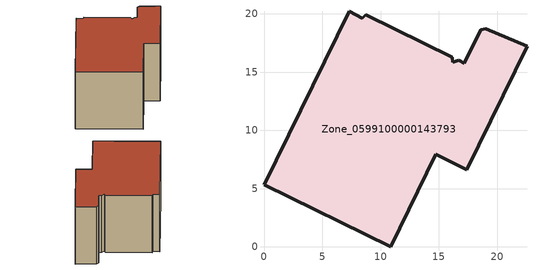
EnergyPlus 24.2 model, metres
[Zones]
Zone_0599100000143793
 floor ground (C_G): 16.72,16 17.18,15.77 18.59,18.64 19.02,18.73 22.55,17.2 17.37,6.64 14.75,7.93 10.85,0 0,5.33 7.33,20.23 8.43,19.63 8.73,19.93 16.16,16.27 16.21,15.84 z0
 wall outside (C_F): 7.33,20.23 0,5.33 10.85,0 14.75,7.93 17.37,6.64 22.55,17.2 19.02,18.73 18.59,18.64 17.18,15.77 16.72,16 16.21,15.84 16.16,16.27 8.73,19.93 8.43,19.63 7.33,20.23 z0:12.24
 roof outside (C_R): 17.18,15.77 16.72,16 16.21,15.84 16.16,16.27 8.73,19.93 8.43,19.63 7.33,20.23 0,5.33 10.85,0 14.75,7.93 17.37,6.64 22.55,17.2 19.02,18.73 18.59,18.64 z12.24
[BUILDING]
Pand.0599100000143793: North Axis=0; Terrain=City; Loads Convergence Tolerance Value=0.04; Temperature Convergence Tolerance Value=0.4; Solar Distribution=FullExterior; Maximum Number of Warmup Days=25; Minimum Number of Warmup Days=1
[Site:Location]
Rotterdam.The.Hague.AP_ZH_NLD Design_Conditions: Latitude=51.96; Longitude=4.45; Time Zone=1; Elevation=-4.5
[SITE:GROUNDTEMPERATURE:BUILDINGSURFACE]
18, 18, 18, 18, 18, 18, 18, 18, 18, 18, 18, 18
[MATERIAL] Thermal Absorptance=0.9; Solar Absorptance=0.7; Visible Absorptance=0.7
Name | Roughness | Thickness | Conductivity | Density | Specific Heat
G.TC.1946 | MediumSmooth | 0.15 | 1 | 540 | 1210
F.TC.1946 | Rough | 0.3 | 0.857143 | 1920 | 840
R.TC.1946 | MediumRough | 0.2 | 0.909091 | 1500 | 1000
[CONSTRUCTION]
C_G: G.TC.1946
C_F: F.TC.1946
C_R: R.TC.1946
[ZONE]
Zone_0599100000143793: Type=1; Multiplier=1; Ceiling Height=Autocalculate; Volume=Autocalculate; Floor Area=autocalculate; Part of Total Floor Area=Yes
[ZONEINFILTRATION:DESIGNFLOWRATE]
Infil_Zone_0599100000143793: Zone or ZoneList or Space or SpaceList=Zone_0599100000143793; Schedule=AlwaysOn; Design Flow Rate Calculation Method=Flow/Area; Flow Rate per Floor Area=0.003; Constant Term Coefficient=1; Temperature Term Coefficient=0; Velocity Term Coefficient=0; Velocity Squared Term Coefficient=0
[HVACTEMPLATE:ZONE:IDEALLOADSAIRSYSTEM]
Zone_0599100000143793: Maximum Heating Supply Air Temperature=50; Minimum Cooling Supply Air Temperature=13; Maximum Heating Supply Air Humidity Ratio=0.0156; Minimum Cooling Supply Air Humidity Ratio=0.0077; Heating Limit=NoLimit; Cooling Limit=NoLimit; Dehumidification Control Type=ConstantSensibleHeatRatio; Cooling Sensible Heat Ratio=0.7; Dehumidification Setpoint=60; Humidification Control Type=None; Humidification Setpoint=30; Outdoor Air Method=None; Outdoor Air Flow Rate per Person=0.00944; Outdoor Air Flow Rate per Zone Floor Area=0; Outdoor Air Flow Rate per Zone=0; Demand Controlled Ventilation Type=None; Outdoor Air Economizer Type=NoEconomizer; Heat Recovery Type=None; Sensible Heat Recovery Effectiveness=0.7; Latent Heat Recovery Effectiveness=0.65
[ZONECONTROL:THERMOSTAT]
ThermostatControl_Zone_0599100000143793: Zone or ZoneList=Zone_0599100000143793; Control Type Schedule=DualSetpointControlType; Control 1=Thermostat_Zone_0599100000143793; Temperature Difference Between Cutout And Setpoint=0
[THERMOSTATSETPOINT:DUALSETPOINT]
Thermostat_Zone_0599100000143793: Heating Setpoint Temperature Schedule=HeatingSetpoint_Zone_0599100000143793; Cooling Setpoint Temperature Schedule=CoolingSetpoint_Zone_0599100000143793
[SCHEDULE:COMPACT]
HeatingSetpoint_Zone_0599100000143793: Through: 12/31, For: AllDays, Until: 24:00, 21
CoolingSetpoint_Zone_0599100000143793: Through: 12/31, For: AllDays, Until: 24:00, 24
DualSetpointControlType: Through: 12/31, For: AllDays, Until: 24:00, 4
AlwaysOn: Through: 12/31, For: AllDays, Until: 24:00, 1
